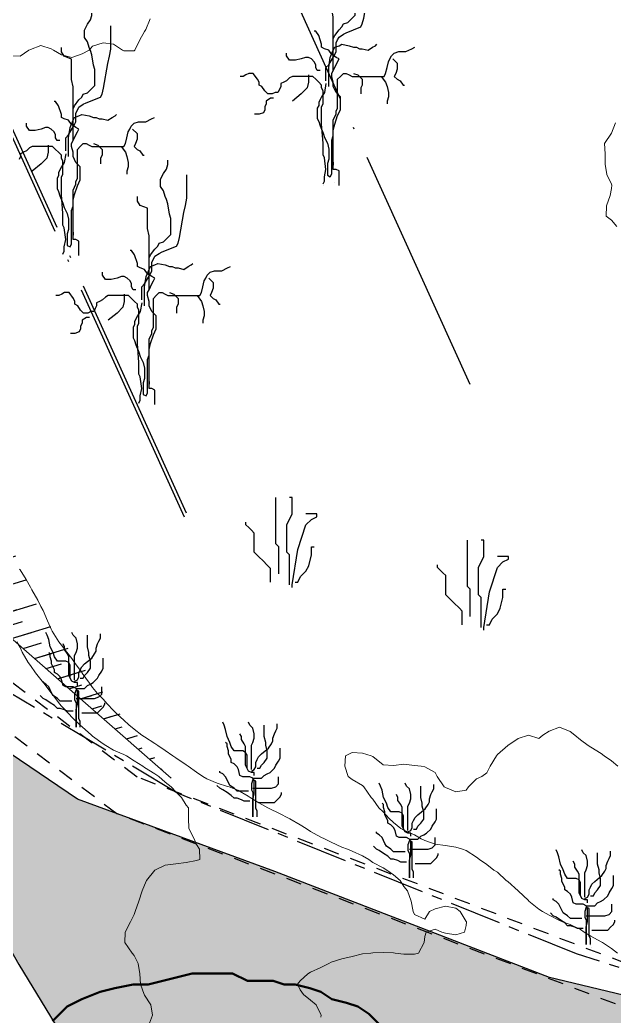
# Model space of a CAD drawing. Header units: centimetres. Extents: x 0 to 642158, y -847 to 649707.
# Drawn here: x 617071.75 to 617100.37, y 620797.71 to 620845.7 of the extents above; entities that cross this region are included whole.
import ezdxf

# ---------------------------------------------------------------- set-up
doc = ezdxf.new("R2010")
doc.units = ezdxf.units.CM
doc.header["$MEASUREMENT"] = 0
for name, pattern in [('ACAD_ISO04W100', [30, 24, -3, 0, -3]), ('CENTERX2', [4, 2.5, -0.5, 0.5, -0.5]), ('JIS_02_0.7', [1.35, 0.75, -0.6])]:
    doc.linetypes.add(name, pattern=pattern)
for name, color, linetype, lineweight in [('MEV_environnement_V', 7, 'Continuous', 20), ('MEV_layout inondation', 5, 'Continuous', 15), ('MEV_vegetal_V', 7, 'Continuous', 25), ('WAL_parcellaire agricole', 7, 'JIS_02_0.7', 25), ('WAL_topographie 0.5', 253, 'Continuous', 20)]:
    doc.layers.add(name, color=color, linetype=linetype, lineweight=lineweight)
doc.layers.add('MEV_schema paysager_Ha', color=7, linetype='Continuous', lineweight=25, transparency=0.13)
doc.layers.add('SPW_parcellaire cadastral', color=7, linetype='CENTERX2', lineweight=25, true_color=0xff0542)
picture_1 = doc.add_image_def('image2.png', size_in_pixel=(6614, 11023))

# ---------------------------------------------------------------- blocks, each defined once
blk = doc.blocks.new('legende vegetal')
at = {"linetype": 'ACAD_ISO04W100', "ltscale": 0.5}
for points in [[(617093.335, 620827.948), (617039.497, 620946.687)], [(617079.673, 620821.754), (617025.459, 620941.322)]]:
    blk.add_lwpolyline(points, dxfattribs=at)
for points in [[(617084.116, 620818.82), (617084.116, 620820.133), (617083.985, 620820.265), (617083.985, 620822.497)], [(617084.641, 620818.295), (617084.641, 620819.739), (617084.51, 620819.871), (617084.51, 620821.184), (617084.773, 620821.709), (617084.773, 620822.497), (617084.641, 620822.497)], [(617084.773, 620818.163), (617084.773, 620818.295), (617085.035, 620820.002), (617085.43, 620821.184), (617085.692, 620821.446), (617085.955, 620821.578), (617085.955, 620821.709), (617085.43, 620821.709)], [(617083.722, 620818.426), (617083.722, 620819.083), (617083.59, 620819.214), (617083.328, 620819.477), (617083.196, 620819.608), (617083.065, 620819.739), (617082.934, 620819.871), (617082.934, 620820.79), (617082.802, 620820.921), (617082.671, 620821.053), (617082.539, 620821.184), (617082.539, 620821.315)], [(617093.346, 620816.77), (617093.346, 620818.083), (617093.214, 620818.214), (617093.214, 620820.447)], [(617093.871, 620816.244), (617093.871, 620817.689), (617093.74, 620817.82), (617093.74, 620819.133), (617094.003, 620819.659), (617094.003, 620820.447), (617093.871, 620820.447)], [(617084.904, 620818.426), (617085.035, 620818.426), (617085.167, 620818.689), (617085.43, 620818.951), (617085.561, 620819.214), (617085.692, 620819.739), (617085.692, 620820.133), (617085.824, 620820.133)], [(617094.003, 620816.113), (617094.003, 620816.244), (617094.265, 620817.952), (617094.66, 620819.133), (617094.922, 620819.396), (617095.185, 620819.527), (617095.185, 620819.659), (617094.66, 620819.659)], [(617092.952, 620816.376), (617092.952, 620817.032), (617092.82, 620817.164), (617092.558, 620817.426), (617092.426, 620817.558), (617092.295, 620817.689), (617092.163, 620817.82), (617092.163, 620818.739), (617092.032, 620818.871), (617091.901, 620819.002), (617091.769, 620819.133), (617091.769, 620819.265)], [(617094.134, 620816.376), (617094.265, 620816.376), (617094.397, 620816.638), (617094.66, 620816.901), (617094.791, 620817.164), (617094.922, 620817.689), (617094.922, 620818.083), (617095.054, 620818.083)]]:
    blk.add_lwpolyline(points)
at = {"layer": 'MEV_vegetal_V'}
for points in [[(617086.743, 620843.073), (617086.743, 620844.615), (617086.813, 620844.755), (617087.023, 620845.035), (617087.164, 620845.175), (617087.234, 620845.316), (617087.444, 620845.385), (617087.795, 620845.736), (617087.795, 620846.507), (617087.724, 620846.717), (617087.654, 620847.207), (617087.584, 620847.417), (617087.514, 620847.558), (617087.444, 620847.838), (617087.304, 620848.048), (617087.304, 620848.398), (617087.444, 620848.679), (617087.584, 620848.889), (617087.654, 620849.099), (617087.654, 620849.309)], [(617086.393, 620842.583), (617086.393, 620843.213), (617086.533, 620843.354), (617086.813, 620843.844), (617086.883, 620843.984), (617086.883, 620844.405), (617086.953, 620844.545), (617087.023, 620844.685), (617087.234, 620844.825), (617087.374, 620844.895), (617088.075, 620845.175), (617088.145, 620845.316), (617088.215, 620845.596), (617088.425, 620846.787), (617088.495, 620847.137), (617088.566, 620847.487), (617088.566, 620848.609)], [(617086.743, 620844.615), (617086.743, 620845.666), (617086.673, 620846.016), (617086.673, 620846.997), (617086.322, 620847.137), (617086.182, 620847.347), (617086.182, 620847.558)], [(617074.206, 620839.694), (617074.206, 620841.235), (617074.276, 620841.376), (617074.486, 620841.656), (617074.626, 620841.796), (617074.697, 620841.936), (617074.907, 620842.006), (617075.258, 620842.356), (617075.258, 620843.127), (617075.187, 620843.337), (617075.117, 620843.828), (617075.047, 620844.038), (617074.977, 620844.178), (617074.907, 620844.458), (617074.767, 620844.669), (617074.767, 620845.019), (617074.907, 620845.299), (617075.047, 620845.509), (617075.117, 620845.72), (617075.117, 620845.93)], [(617073.856, 620839.203), (617073.856, 620839.834), (617073.996, 620839.974), (617074.276, 620840.465), (617074.346, 620840.605), (617074.346, 620841.025), (617074.416, 620841.165), (617074.486, 620841.305), (617074.697, 620841.446), (617074.837, 620841.516), (617075.538, 620841.796), (617075.608, 620841.936), (617075.678, 620842.216), (617075.888, 620843.408), (617075.958, 620843.758), (617076.028, 620844.108), (617076.028, 620845.229)], [(617086.393, 620842.443), (617086.322, 620842.022), (617086.182, 620841.812), (617086.112, 620841.672), (617086.042, 620841.532), (617086.042, 620841.392), (617085.972, 620841.252), (617085.972, 620840.761), (617086.042, 620840.621), (617086.112, 620840.411), (617086.253, 620840.06), (617086.322, 620839.85), (617086.463, 620839.57), (617086.533, 620839.29), (617086.533, 620838.799), (617086.463, 620838.589), (617086.463, 620838.029), (617086.603, 620837.958), (617086.673, 620838.099), (617086.673, 620839.71), (617086.743, 620839.92), (617086.743, 620840.201), (617086.813, 620840.481), (617086.953, 620840.901), (617087.094, 620841.182), (617087.094, 620841.812), (617086.883, 620842.022), (617086.743, 620842.303), (617086.743, 620842.513), (617086.673, 620842.793), (617086.673, 620842.933), (617086.743, 620843.073), (617086.883, 620843.354), (617086.953, 620843.494), (617087.023, 620843.634), (617086.883, 620843.704), (617086.673, 620843.844), (617086.533, 620844.054), (617086.322, 620844.124), (617086.182, 620844.194), (617086.182, 620844.335), (617086.042, 620844.755), (617085.902, 620844.965), (617085.832, 620844.965)], [(617074.206, 620841.235), (617074.206, 620842.286), (617074.136, 620842.637), (617074.136, 620843.618), (617073.785, 620843.758), (617073.645, 620843.968), (617073.645, 620844.178)], [(617086.112, 620843.073), (617085.972, 620843.073), (617085.902, 620843.213), (617085.902, 620843.354), (617085.832, 620843.494), (617085.692, 620843.634), (617085.552, 620843.704), (617085.411, 620843.704), (617085.201, 620843.634), (617084.921, 620843.564), (617084.64, 620843.564), (617084.5, 620843.774), (617084.5, 620843.914)], [(617086.533, 620842.303), (617086.533, 620843.213), (617086.603, 620843.704), (617086.743, 620844.054), (617086.813, 620844.194), (617087.023, 620844.264), (617087.164, 620844.335), (617087.514, 620844.264), (617087.724, 620844.194), (617087.865, 620844.194), (617088.005, 620844.124), (617088.145, 620844.124), (617088.425, 620844.054), (617088.636, 620844.194), (617088.776, 620844.264), (617088.846, 620844.335)], [(617087.023, 620837.538), (617087.023, 620838.239), (617086.883, 620838.309), (617086.743, 620838.309), (617086.743, 620838.659), (617086.743, 620838.519), (617086.743, 620840.691), (617086.883, 620840.971), (617086.883, 620841.111), (617086.953, 620841.252), (617086.953, 620842.653), (617087.094, 620842.793), (617087.234, 620842.933), (617087.374, 620842.933), (617087.514, 620842.863), (617087.654, 620842.793), (617089.196, 620842.793), (617089.267, 620842.933), (617089.336, 620843.213), (617089.407, 620843.494), (617089.477, 620843.634), (617089.547, 620843.774), (617089.687, 620843.914), (617089.897, 620843.984), (617090.248, 620843.984), (617090.528, 620844.124), (617090.668, 620844.194)], [(617089.617, 620843.634), (617089.827, 620843.424), (617089.827, 620843.143), (617089.757, 620842.933), (617089.687, 620842.793), (617089.827, 620842.653), (617089.967, 620842.583), (617090.108, 620842.373), (617090.178, 620842.373)], [(617086.253, 620837.608), (617086.322, 620837.748), (617086.322, 620837.958), (617086.393, 620838.309), (617086.322, 620838.869), (617086.253, 620839.01), (617086.253, 620839.57), (617086.182, 620840.481), (617086.182, 620841.322), (617086.253, 620841.462), (617086.253, 620842.092), (617086.182, 620842.233), (617086.182, 620842.373), (617086.042, 620842.513), (617085.902, 620842.653), (617085.762, 620842.793), (617084.781, 620842.793), (617084.64, 620842.723), (617084.5, 620842.583), (617084.36, 620842.513), (617084.22, 620842.443), (617084.22, 620842.303), (617084.15, 620842.163), (617084.08, 620842.022), (617083.94, 620842.022), (617083.799, 620841.952), (617083.589, 620841.952), (617083.449, 620842.092), (617083.308, 620842.303), (617083.168, 620842.373), (617083.168, 620842.513), (617083.098, 620842.653), (617082.888, 620842.933), (617082.678, 620842.933), (617082.538, 620842.863), (617082.397, 620842.793), (617082.257, 620842.793)], [(617085.552, 620842.863), (617085.552, 620842.513), (617085.481, 620842.233), (617085.201, 620841.952), (617084.781, 620841.602)], [(617087.724, 620842.933), (617087.935, 620842.863), (617088.145, 620842.653), (617088.145, 620842.373), (617088.075, 620842.233), (617088.075, 620841.952)], [(617088.355, 620842.793), (617089.056, 620842.793), (617089.267, 620842.513), (617089.336, 620842.303), (617089.407, 620842.022), (617089.407, 620841.812), (617089.336, 620841.602), (617089.336, 620841.462)], [(617073.856, 620839.063), (617073.785, 620838.643), (617073.645, 620838.433), (617073.575, 620838.293), (617073.505, 620838.152), (617073.505, 620838.012), (617073.435, 620837.872), (617073.435, 620837.382), (617073.505, 620837.242), (617073.575, 620837.031), (617073.715, 620836.681), (617073.785, 620836.471), (617073.926, 620836.191), (617073.996, 620835.91), (617073.996, 620835.42), (617073.926, 620835.21), (617073.926, 620834.649), (617074.066, 620834.579), (617074.136, 620834.719), (617074.136, 620836.331), (617074.206, 620836.541), (617074.206, 620836.821), (617074.276, 620837.102), (617074.416, 620837.522), (617074.557, 620837.802), (617074.557, 620838.433), (617074.346, 620838.643), (617074.206, 620838.923), (617074.206, 620839.133), (617074.136, 620839.414), (617074.136, 620839.554), (617074.206, 620839.694), (617074.346, 620839.974), (617074.416, 620840.114), (617074.486, 620840.255), (617074.346, 620840.324), (617074.136, 620840.465), (617073.996, 620840.675), (617073.785, 620840.745), (617073.645, 620840.815), (617073.645, 620840.955), (617073.505, 620841.376), (617073.365, 620841.586), (617073.295, 620841.586)], [(617083.869, 620841.742), (617083.729, 620841.742), (617083.519, 620841.602), (617083.519, 620841.462), (617083.449, 620841.322), (617083.449, 620841.182), (617083.379, 620841.041), (617083.168, 620840.971), (617082.958, 620840.971)], [(617073.996, 620838.923), (617073.996, 620839.834), (617074.066, 620840.324), (617074.206, 620840.675), (617074.276, 620840.815), (617074.486, 620840.885), (617074.626, 620840.955), (617074.977, 620840.885), (617075.187, 620840.815), (617075.327, 620840.815), (617075.468, 620840.745), (617075.608, 620840.745), (617075.888, 620840.675), (617076.099, 620840.815), (617076.239, 620840.885), (617076.309, 620840.955)], [(617074.486, 620834.159), (617074.486, 620834.859), (617074.346, 620834.929), (617074.206, 620834.929), (617074.206, 620835.28), (617074.206, 620835.14), (617074.206, 620837.312), (617074.346, 620837.592), (617074.346, 620837.732), (617074.416, 620837.872), (617074.416, 620839.274), (617074.557, 620839.414), (617074.697, 620839.554), (617074.837, 620839.554), (617074.977, 620839.484), (617075.117, 620839.414), (617076.659, 620839.414), (617076.729, 620839.554), (617076.799, 620839.834), (617076.87, 620840.114), (617076.94, 620840.255), (617077.01, 620840.395), (617077.15, 620840.535), (617077.36, 620840.605), (617077.711, 620840.605), (617077.991, 620840.745), (617078.131, 620840.815)], [(617073.575, 620839.694), (617073.435, 620839.694), (617073.365, 620839.834), (617073.365, 620839.974), (617073.295, 620840.114), (617073.155, 620840.255), (617073.014, 620840.324), (617072.874, 620840.324), (617072.664, 620840.255), (617072.384, 620840.184), (617072.103, 620840.184), (617071.963, 620840.395), (617071.963, 620840.535)], [(617077.08, 620840.255), (617077.29, 620840.044), (617077.29, 620839.764), (617077.22, 620839.554), (617077.15, 620839.414), (617077.29, 620839.274), (617077.43, 620839.203), (617077.571, 620838.993), (617077.64, 620838.993)], [(617073.715, 620834.229), (617073.785, 620834.369), (617073.785, 620834.579), (617073.856, 620834.929), (617073.785, 620835.49), (617073.715, 620835.63), (617073.715, 620836.191), (617073.645, 620837.102), (617073.645, 620837.942), (617073.715, 620838.082), (617073.715, 620838.713), (617073.645, 620838.853), (617073.645, 620838.993), (617073.505, 620839.133), (617073.365, 620839.274), (617073.225, 620839.414), (617072.244, 620839.414), (617072.103, 620839.344), (617071.963, 620839.203), (617071.823, 620839.133), (617071.683, 620839.063), (617071.683, 620838.923), (617071.613, 620838.783)], [(617073.014, 620839.484), (617073.014, 620839.133), (617072.944, 620838.853), (617072.664, 620838.573), (617072.244, 620838.223)], [(617075.187, 620839.554), (617075.398, 620839.484), (617075.608, 620839.274), (617075.608, 620838.993), (617075.538, 620838.853), (617075.538, 620838.573)], [(617075.818, 620839.414), (617076.519, 620839.414), (617076.729, 620839.133), (617076.799, 620838.923), (617076.87, 620838.643), (617076.87, 620838.433), (617076.799, 620838.223), (617076.799, 620838.082)], [(617077.869, 620832.512), (617077.869, 620834.054), (617077.939, 620834.194), (617078.149, 620834.474), (617078.289, 620834.614), (617078.359, 620834.755), (617078.57, 620834.825), (617078.92, 620835.175), (617078.92, 620835.946), (617078.85, 620836.156), (617078.78, 620836.646), (617078.71, 620836.857), (617078.64, 620836.997), (617078.57, 620837.277), (617078.429, 620837.487), (617078.429, 620837.837), (617078.57, 620838.118), (617078.71, 620838.328), (617078.78, 620838.538), (617078.78, 620838.748)], [(617077.518, 620832.022), (617077.518, 620832.653), (617077.658, 620832.793), (617077.939, 620833.283), (617078.009, 620833.423), (617078.009, 620833.844), (617078.079, 620833.984), (617078.149, 620834.124), (617078.359, 620834.264), (617078.499, 620834.334), (617079.2, 620834.614), (617079.271, 620834.755), (617079.341, 620835.035), (617079.551, 620836.226), (617079.621, 620836.576), (617079.691, 620836.927), (617079.691, 620838.048)], [(617086.813, 620837.678), (617086.813, 620837.678)], [(617086.253, 620837.538), (617086.253, 620837.538)], [(617077.869, 620834.054), (617077.869, 620835.105), (617077.799, 620835.455), (617077.799, 620836.436), (617077.448, 620836.576), (617077.308, 620836.786), (617077.308, 620836.997)], [(617077.518, 620831.882), (617077.448, 620831.462), (617077.308, 620831.251), (617077.238, 620831.111), (617077.168, 620830.971), (617077.168, 620830.831), (617077.098, 620830.691), (617077.098, 620830.2), (617077.168, 620830.06), (617077.238, 620829.85), (617077.378, 620829.5), (617077.448, 620829.289), (617077.588, 620829.009), (617077.658, 620828.729), (617077.658, 620828.238), (617077.588, 620828.028), (617077.588, 620827.468), (617077.728, 620827.398), (617077.799, 620827.538), (617077.799, 620829.149), (617077.869, 620829.359), (617077.869, 620829.64), (617077.939, 620829.92), (617078.079, 620830.34), (617078.219, 620830.621), (617078.219, 620831.251), (617078.009, 620831.462), (617077.869, 620831.742), (617077.869, 620831.952), (617077.799, 620832.232), (617077.799, 620832.372), (617077.869, 620832.512), (617078.009, 620832.793), (617078.079, 620832.933), (617078.149, 620833.073), (617078.009, 620833.143), (617077.799, 620833.283), (617077.658, 620833.493), (617077.448, 620833.563), (617077.308, 620833.633), (617077.308, 620833.774), (617077.168, 620834.194), (617077.027, 620834.404), (617076.958, 620834.404)], [(617077.238, 620832.512), (617077.098, 620832.512), (617077.027, 620832.653), (617077.027, 620832.793), (617076.958, 620832.933), (617076.817, 620833.073), (617076.677, 620833.143), (617076.537, 620833.143), (617076.327, 620833.073), (617076.046, 620833.003), (617075.766, 620833.003), (617075.626, 620833.213), (617075.626, 620833.353)], [(617077.658, 620831.742), (617077.658, 620832.653), (617077.728, 620833.143), (617077.869, 620833.493), (617077.939, 620833.633), (617078.149, 620833.704), (617078.289, 620833.774), (617078.64, 620833.704), (617078.85, 620833.633), (617078.99, 620833.633), (617079.13, 620833.563), (617079.271, 620833.563), (617079.551, 620833.493), (617079.761, 620833.633), (617079.901, 620833.704), (617079.972, 620833.774)], [(617078.149, 620826.977), (617078.149, 620827.678), (617078.009, 620827.748), (617077.869, 620827.748), (617077.869, 620828.098), (617077.869, 620827.958), (617077.869, 620830.13), (617078.009, 620830.41), (617078.009, 620830.551), (617078.079, 620830.691), (617078.079, 620832.092), (617078.219, 620832.232), (617078.359, 620832.372), (617078.499, 620832.372), (617078.64, 620832.302), (617078.78, 620832.232), (617080.322, 620832.232), (617080.392, 620832.372), (617080.462, 620832.653), (617080.532, 620832.933), (617080.602, 620833.073), (617080.672, 620833.213), (617080.813, 620833.353), (617081.023, 620833.423), (617081.373, 620833.423), (617081.654, 620833.563), (617081.794, 620833.633)], [(617080.742, 620833.073), (617080.953, 620832.863), (617080.953, 620832.583), (617080.883, 620832.372), (617080.813, 620832.232), (617080.953, 620832.092), (617081.093, 620832.022), (617081.233, 620831.812), (617081.303, 620831.812)], [(617077.378, 620827.047), (617077.448, 620827.187), (617077.448, 620827.398), (617077.518, 620827.748), (617077.448, 620828.309), (617077.378, 620828.449), (617077.378, 620829.009), (617077.308, 620829.92), (617077.308, 620830.761), (617077.378, 620830.901), (617077.378, 620831.532), (617077.308, 620831.672), (617077.308, 620831.812), (617077.168, 620831.952), (617077.027, 620832.092), (617076.887, 620832.232), (617075.906, 620832.232), (617075.766, 620832.162), (617075.626, 620832.022), (617075.486, 620831.952), (617075.345, 620831.882), (617075.345, 620831.742), (617075.275, 620831.602), (617075.205, 620831.462), (617075.065, 620831.462), (617074.925, 620831.391), (617074.715, 620831.391), (617074.574, 620831.532), (617074.434, 620831.742), (617074.294, 620831.812), (617074.294, 620831.952), (617074.224, 620832.092), (617074.014, 620832.372), (617073.803, 620832.372), (617073.663, 620832.302), (617073.523, 620832.232), (617073.383, 620832.232)], [(617076.677, 620832.302), (617076.677, 620831.952), (617076.607, 620831.672), (617076.327, 620831.391), (617075.906, 620831.041)], [(617078.85, 620832.372), (617079.06, 620832.302), (617079.271, 620832.092), (617079.271, 620831.812), (617079.2, 620831.672), (617079.2, 620831.391)], [(617079.481, 620832.232), (617080.182, 620832.232), (617080.392, 620831.952), (617080.462, 620831.742), (617080.532, 620831.462), (617080.532, 620831.251), (617080.462, 620831.041), (617080.462, 620830.901)], [(617074.995, 620831.181), (617074.855, 620831.181), (617074.644, 620831.041), (617074.644, 620830.901), (617074.574, 620830.761), (617074.574, 620830.621), (617074.504, 620830.48), (617074.294, 620830.41), (617074.084, 620830.41)], [(617074.073, 620813.791), (617074.073, 620814.413), (617074.004, 620814.551), (617073.866, 620814.62), (617073.451, 620814.62), (617073.313, 620814.827), (617073.244, 620815.034), (617073.106, 620815.311), (617073.037, 620815.656), (617072.968, 620815.863), (617072.898, 620816.001)], [(617074.281, 620813.722), (617074.281, 620814.896), (617074.35, 620815.034), (617074.419, 620815.242), (617074.419, 620815.449), (617074.35, 620815.725), (617074.212, 620815.863), (617074.142, 620816.001)], [(617074.281, 620813.653), (617074.419, 620813.722), (617074.488, 620813.86), (617074.488, 620814.067), (617074.557, 620814.205), (617074.626, 620814.344), (617074.765, 620814.482), (617075.11, 620814.758), (617075.248, 620814.965), (617075.317, 620815.103), (617075.317, 620815.242), (617075.387, 620815.449), (617075.455, 620815.587), (617075.525, 620815.725), (617075.525, 620815.932)], [(617074.557, 620813.791), (617074.695, 620813.791), (617074.765, 620813.929), (617074.903, 620814.067), (617075.041, 620814.274), (617075.041, 620814.62), (617074.972, 620814.896), (617074.972, 620815.034), (617074.903, 620815.311), (617074.903, 620815.863)], [(617074.419, 620813.445), (617074.419, 620813.584), (617074.281, 620813.584), (617074.142, 620813.653), (617074.004, 620813.929), (617074.004, 620814.827), (617073.935, 620814.965), (617073.797, 620815.172), (617073.797, 620815.311), (617073.728, 620815.449)], [(617074.557, 620811.442), (617074.557, 620811.718), (617074.488, 620811.856), (617074.488, 620813.169), (617074.35, 620813.238), (617074.281, 620813.031), (617074.281, 620812.754), (617074.35, 620812.616), (617074.35, 620811.442), (617074.35, 620812.271), (617074.419, 620812.547), (617074.419, 620813.169), (617074.35, 620813.307), (617074.212, 620813.376), (617073.866, 620813.376), (617073.728, 620813.445), (617073.659, 620813.722), (617073.59, 620813.86), (617073.451, 620813.998), (617073.313, 620814.067), (617073.313, 620814.205), (617073.175, 620814.482), (617073.175, 620814.62), (617073.106, 620814.827), (617073.106, 620814.965), (617073.037, 620815.034)], [(617074.35, 620813.307), (617074.765, 620813.307), (617074.903, 620813.445), (617075.041, 620813.515), (617075.179, 620813.584), (617075.387, 620813.791), (617075.455, 620813.929), (617075.594, 620814.136), (617075.663, 620814.274), (617075.663, 620814.758)], [(617074.142, 620812.685), (617073.59, 620812.685), (617073.451, 620812.824), (617073.244, 620812.962), (617073.175, 620813.1), (617073.037, 620813.376), (617072.898, 620813.515), (617072.76, 620813.584), (617072.76, 620813.653)], [(617074.35, 620812.824), (617075.248, 620812.824), (617075.455, 620812.893), (617075.594, 620813.031), (617075.594, 620813.376)], [(617074.212, 620812.202), (617073.935, 620812.202), (617073.797, 620812.271), (617073.59, 620812.34), (617073.451, 620812.34), (617073.313, 620812.478), (617073.106, 620812.616), (617072.898, 620812.754), (617072.76, 620812.824), (617072.622, 620812.962)], [(617074.626, 620812.133), (617075.387, 620812.133), (617075.525, 620812.271), (617075.663, 620812.409), (617075.732, 620812.547), (617075.732, 620812.616)], [(617082.593, 620809.463), (617082.593, 620810.085), (617082.524, 620810.223), (617082.386, 620810.292), (617081.971, 620810.292), (617081.833, 620810.499), (617081.764, 620810.706), (617081.626, 620810.983), (617081.557, 620811.328), (617081.488, 620811.535), (617081.418, 620811.673)], [(617082.8, 620809.394), (617082.8, 620810.568), (617082.87, 620810.706), (617082.939, 620810.913), (617082.939, 620811.121), (617082.87, 620811.397), (617082.732, 620811.535), (617082.662, 620811.673)], [(617082.8, 620809.325), (617082.939, 620809.394), (617083.008, 620809.532), (617083.008, 620809.739), (617083.077, 620809.877), (617083.146, 620810.015), (617083.284, 620810.154), (617083.63, 620810.43), (617083.768, 620810.637), (617083.837, 620810.775), (617083.837, 620810.913), (617083.906, 620811.121), (617083.975, 620811.259), (617084.044, 620811.397), (617084.044, 620811.604)], [(617083.077, 620809.463), (617083.215, 620809.463), (617083.284, 620809.601), (617083.422, 620809.739), (617083.561, 620809.946), (617083.561, 620810.292), (617083.492, 620810.568), (617083.492, 620810.706), (617083.422, 620810.983), (617083.422, 620811.535)], [(617082.939, 620809.117), (617082.939, 620809.256), (617082.8, 620809.256), (617082.662, 620809.325), (617082.524, 620809.601), (617082.524, 620810.499), (617082.455, 620810.637), (617082.317, 620810.844), (617082.317, 620810.983), (617082.248, 620811.121)], [(617083.077, 620807.114), (617083.077, 620807.39), (617083.008, 620807.528), (617083.008, 620808.841), (617082.87, 620808.91), (617082.8, 620808.703), (617082.8, 620808.426), (617082.87, 620808.288), (617082.87, 620807.114), (617082.87, 620807.943), (617082.939, 620808.219), (617082.939, 620808.841), (617082.87, 620808.979), (617082.732, 620809.048), (617082.386, 620809.048), (617082.248, 620809.117), (617082.179, 620809.394), (617082.11, 620809.532), (617081.971, 620809.67), (617081.833, 620809.739), (617081.833, 620809.877), (617081.695, 620810.154), (617081.695, 620810.292), (617081.626, 620810.499), (617081.626, 620810.637), (617081.557, 620810.706)], [(617082.87, 620808.979), (617083.284, 620808.979), (617083.422, 620809.117), (617083.561, 620809.186), (617083.699, 620809.256), (617083.906, 620809.463), (617083.975, 620809.601), (617084.114, 620809.808), (617084.183, 620809.946), (617084.183, 620810.43)], [(617082.662, 620808.357), (617082.11, 620808.357), (617081.971, 620808.495), (617081.764, 620808.634), (617081.695, 620808.772), (617081.557, 620809.048), (617081.418, 620809.186), (617081.28, 620809.256), (617081.28, 620809.325)], [(617082.87, 620808.495), (617083.768, 620808.495), (617083.975, 620808.565), (617084.114, 620808.703), (617084.114, 620809.048)], [(617082.732, 620807.874), (617082.455, 620807.874), (617082.317, 620807.943), (617082.11, 620808.012), (617081.971, 620808.012), (617081.833, 620808.15), (617081.626, 620808.288), (617081.418, 620808.426), (617081.28, 620808.495), (617081.142, 620808.634)], [(617090.135, 620806.531), (617090.135, 620807.153), (617090.066, 620807.291), (617089.928, 620807.36), (617089.513, 620807.36), (617089.375, 620807.567), (617089.306, 620807.774), (617089.167, 620808.051), (617089.099, 620808.396), (617089.029, 620808.603), (617088.96, 620808.741)], [(617090.342, 620806.462), (617090.342, 620807.636), (617090.411, 620807.774), (617090.481, 620807.981), (617090.481, 620808.189), (617090.411, 620808.465), (617090.273, 620808.603), (617090.204, 620808.741)], [(617090.342, 620806.393), (617090.481, 620806.462), (617090.55, 620806.6), (617090.55, 620806.807), (617090.619, 620806.945), (617090.688, 620807.083), (617090.826, 620807.222), (617091.172, 620807.498), (617091.31, 620807.705), (617091.379, 620807.843), (617091.379, 620807.981), (617091.448, 620808.189), (617091.517, 620808.327), (617091.586, 620808.465), (617091.586, 620808.672)], [(617090.619, 620806.531), (617090.757, 620806.531), (617090.826, 620806.669), (617090.964, 620806.807), (617091.103, 620807.014), (617091.103, 620807.36), (617091.033, 620807.636), (617091.033, 620807.774), (617090.964, 620808.051), (617090.964, 620808.603)], [(617083.146, 620807.805), (617083.906, 620807.805), (617084.044, 620807.943), (617084.183, 620808.081), (617084.252, 620808.219), (617084.252, 620808.288)], [(617090.481, 620806.185), (617090.481, 620806.324), (617090.342, 620806.324), (617090.204, 620806.393), (617090.066, 620806.669), (617090.066, 620807.567), (617089.997, 620807.705), (617089.859, 620807.912), (617089.859, 620808.051), (617089.789, 620808.189)], [(617090.619, 620804.182), (617090.619, 620804.458), (617090.55, 620804.596), (617090.55, 620805.909), (617090.411, 620805.978), (617090.342, 620805.771), (617090.342, 620805.494), (617090.411, 620805.356), (617090.411, 620804.182), (617090.411, 620805.011), (617090.481, 620805.287), (617090.481, 620805.909), (617090.411, 620806.047), (617090.273, 620806.116), (617089.928, 620806.116), (617089.789, 620806.185), (617089.721, 620806.462), (617089.651, 620806.6), (617089.513, 620806.738), (617089.375, 620806.807), (617089.375, 620806.945), (617089.237, 620807.222), (617089.237, 620807.36), (617089.167, 620807.567), (617089.167, 620807.705), (617089.099, 620807.774)], [(617090.411, 620806.047), (617090.826, 620806.047), (617090.964, 620806.185), (617091.103, 620806.254), (617091.241, 620806.324), (617091.448, 620806.531), (617091.517, 620806.669), (617091.655, 620806.876), (617091.725, 620807.014), (617091.725, 620807.498)], [(617090.204, 620805.425), (617089.651, 620805.425), (617089.513, 620805.563), (617089.306, 620805.702), (617089.237, 620805.84), (617089.099, 620806.116), (617088.96, 620806.254), (617088.822, 620806.324), (617088.822, 620806.393)], [(617090.411, 620805.563), (617091.31, 620805.563), (617091.517, 620805.632), (617091.655, 620805.771), (617091.655, 620806.116)], [(617090.273, 620804.942), (617089.997, 620804.942), (617089.859, 620805.011), (617089.651, 620805.08), (617089.513, 620805.08), (617089.375, 620805.218), (617089.167, 620805.356), (617088.96, 620805.494), (617088.822, 620805.563), (617088.684, 620805.702)], [(617098.655, 620803.32), (617098.655, 620803.941), (617098.586, 620804.08), (617098.448, 620804.149), (617098.033, 620804.149), (617097.895, 620804.356), (617097.826, 620804.563), (617097.687, 620804.839), (617097.619, 620805.185), (617097.549, 620805.392), (617097.48, 620805.53)], [(617098.862, 620803.251), (617098.862, 620804.425), (617098.931, 620804.563), (617099.001, 620804.77), (617099.001, 620804.978), (617098.931, 620805.254), (617098.793, 620805.392), (617098.724, 620805.53)], [(617090.688, 620804.873), (617091.448, 620804.873), (617091.586, 620805.011), (617091.725, 620805.149), (617091.794, 620805.287), (617091.794, 620805.356)], [(617098.862, 620803.182), (617099.001, 620803.251), (617099.07, 620803.389), (617099.07, 620803.596), (617099.139, 620803.734), (617099.208, 620803.872), (617099.346, 620804.011), (617099.692, 620804.287), (617099.83, 620804.494), (617099.899, 620804.632), (617099.899, 620804.77), (617099.968, 620804.978), (617100.037, 620805.116), (617100.106, 620805.254), (617100.106, 620805.461)], [(617099.139, 620803.32), (617099.277, 620803.32), (617099.346, 620803.458), (617099.484, 620803.596), (617099.623, 620803.803), (617099.623, 620804.149), (617099.553, 620804.425), (617099.553, 620804.563), (617099.484, 620804.839), (617099.484, 620805.392)], [(617099.139, 620800.971), (617099.139, 620801.247), (617099.07, 620801.385), (617099.07, 620802.698), (617098.931, 620802.767), (617098.862, 620802.56), (617098.862, 620802.283), (617098.931, 620802.145), (617098.931, 620800.971), (617098.931, 620801.8), (617099.001, 620802.076), (617099.001, 620802.698), (617098.931, 620802.836), (617098.793, 620802.905), (617098.448, 620802.905), (617098.309, 620802.974), (617098.241, 620803.251), (617098.171, 620803.389), (617098.033, 620803.527), (617097.895, 620803.596), (617097.895, 620803.734), (617097.757, 620804.011), (617097.757, 620804.149), (617097.687, 620804.356), (617097.687, 620804.494), (617097.619, 620804.563)], [(617099.001, 620802.974), (617099.001, 620803.112), (617098.862, 620803.112), (617098.724, 620803.182), (617098.586, 620803.458), (617098.586, 620804.356), (617098.517, 620804.494), (617098.379, 620804.701), (617098.379, 620804.839), (617098.309, 620804.978)], [(617098.931, 620802.836), (617099.346, 620802.836), (617099.484, 620802.974), (617099.623, 620803.043), (617099.761, 620803.112), (617099.968, 620803.32), (617100.037, 620803.458), (617100.175, 620803.665), (617100.245, 620803.803), (617100.245, 620804.287)], [(617098.724, 620802.214), (617098.171, 620802.214), (617098.033, 620802.352), (617097.826, 620802.491), (617097.757, 620802.629), (617097.619, 620802.905), (617097.48, 620803.043), (617097.342, 620803.112), (617097.342, 620803.182)], [(617098.931, 620802.352), (617099.83, 620802.352), (617100.037, 620802.421), (617100.175, 620802.56), (617100.175, 620802.905)], [(617098.793, 620801.731), (617098.517, 620801.731), (617098.379, 620801.8), (617098.171, 620801.869), (617098.033, 620801.869), (617097.895, 620802.007), (617097.687, 620802.145), (617097.48, 620802.283), (617097.342, 620802.352), (617097.204, 620802.491)], [(617099.208, 620801.662), (617099.968, 620801.662), (617100.106, 620801.8), (617100.245, 620801.938), (617100.314, 620802.076), (617100.314, 620802.145)], [(617099.139, 620800.902), (617099.139, 620800.902)], [(617099.208, 620800.833), (617099.208, 620800.833)]]:
    blk.add_lwpolyline(points, dxfattribs=at)

msp = doc.modelspace()

# ---------------------------------------------------------------- hatches: boundary and pattern name
at = {"layer": 'MEV_schema paysager_Ha', "transparency": 33554687}
h = msp.add_hatch(dxfattribs=at)
h.set_pattern_fill('AR-CONC', color=256, angle=180)
h.set_pattern_definition([(230, (-1675.227, 123.2765), (-7.172601826, 0.62752135), [0.75, -8.25]), (175, (-1675.227, 123.2765), (1.387513336, -7.52192134), [0.6, -6.6]), (280.4514445, (-1675.8244, 123.329), (-5.78508847, -6.89439991), [0.63740192, -7.01142112]), (226.1842, (-1675.227, 121.2765), (-10.67241331, 1.65519281), [1.125, -12.375]), (276.6356355, (-1676.116, 121.414), (-9.34661946, -9.74118601), [0.95610342, -10.5171376]), (171.184164, (-1675.227, 121.277), (-9.34661945, -9.741186), [0.9, -9.90000001]), (201, (-1676.227, 121.7765), (-5.96907052, 4.026188907), [0.75, -8.25]), (146, (-1676.227, 121.7765), (-2.43315332, -7.25150045), [0.6, -6.6]), (251.4514447, (-1676.724, 122.112), (-8.40222377, -3.22531153), [0.6374019, -7.01142112]), (217.5, (-1675.2267, 123.2765), (-0.121598553, -3.328938538), [0, -6.52, 0, -6.7, 0, -6.625]), (187.5, (-1675.2267, 123.2765), (-2.630695374, -3.944117119), [0, -3.82, 0, -6.37, 0, -2.525]), (147.5, (-1672.9967, 123.2765), (-5.338224362, 0.225548717), [0, -2.5, 0, -7.8, 0, -10.35]), (137.5, (-1671.9967, 123.2765), (-5.831861693, -1.001049823), [0, -3.25, 0, -5.18, 0, -7.35])])
edge = h.paths.add_edge_path()
edge.add_line((617121.976, 620796.785), (617116.058, 620796.437))
edge.add_line((617116.058, 620796.437), (617105.963, 620797.481))
edge.add_line((617105.963, 620797.481), (617097.26, 620799.569))
edge.add_line((617097.26, 620799.569), (617084.032, 620804.675))
edge.add_line((617084.032, 620804.675), (617074.517, 620808.156))
edge.add_line((617074.517, 620808.156), (617071.268, 620810.361))
edge.add_line((617071.268, 620810.361), (617068.035, 620815.249))
edge.add_line((617068.035, 620815.249), (617064.74, 620822.031))
edge.add_line((617064.74, 620822.031), (617058.58, 620835.061))
edge.add_line((617058.58, 620835.061), (617054.406, 620845.682))
edge.add_line((617054.406, 620845.682), (617050.113, 620855.788))
edge.add_line((617050.113, 620855.788), (617045.999, 620866.351))
edge.add_line((617045.999, 620866.351), (617039.9, 620880.234))
edge.add_line((617039.9, 620880.234), (617033.652, 620896.308))
edge.add_line((617033.652, 620896.308), (617025.229, 620915.529))
edge.add_line((617025.229, 620915.529), (617016.633, 620934.812))
edge.add_line((617016.633, 620934.812), (617010.519, 620947.98))
edge.add_line((617010.519, 620947.98), (617007.218, 620955.828))
edge.add_line((617007.218, 620955.828), (617006.52, 620959.235))
edge.add_line((617006.52, 620959.235), (617008.724, 620965.501))
edge.add_line((617008.724, 620965.501), (617011.045, 620971.651))
edge.add_line((617011.045, 620971.651), (617007.564, 620972.231))
edge.add_line((617007.564, 620972.231), (617005.823, 620968.054))
edge.add_line((617005.823, 620968.054), (617003.516, 620963.511))
edge.add_arc((617021.194, 620957.62), 18.633, 161.5689, 193.1272)
edge.add_line((617003.047, 620953.388), (617005.585, 620947.723))
edge.add_line((617005.585, 620947.723), (617013.167, 620930.996))
edge.add_line((617013.167, 620930.996), (617022.942, 620907.238))
edge.add_line((617022.942, 620907.238), (617027.498, 620897.228))
edge.add_line((617027.498, 620897.228), (617030.865, 620889.78))
edge.add_line((617030.865, 620889.78), (617036.107, 620876.701))
edge.add_line((617036.107, 620876.701), (617043.655, 620861.585))
edge.add_line((617043.655, 620861.585), (617046.557, 620854.81))
edge.add_line((617046.557, 620854.81), (617048.998, 620848.669))
edge.add_line((617048.998, 620848.669), (617052.461, 620839.281))
edge.add_line((617052.461, 620839.281), (617057.299, 620827.332))
edge.add_line((617057.299, 620827.332), (617062.853, 620815.779))
edge.add_line((617062.853, 620815.779), (617071.7, 620800.2))
edge.add_line((617071.7, 620800.2), (617077.519, 620790.622))
edge.add_line((617077.519, 620790.622), (617081.641, 620781.651))
edge.add_line((617081.641, 620781.651), (617084.066, 620779.105))
edge.add_line((617084.066, 620779.105), (617105.15, 620789.126))
edge.add_line((617105.15, 620789.126), (617121.976, 620796.785))
h = msp.add_hatch(dxfattribs=at)
h.set_pattern_fill('ANSI31', color=60, scale=10, angle=332)
h.paths.add_polyline_path([(617079.036, 620809.181), (617071.156, 620816.071), (617009.868, 620960.185), (617013.042, 620971.083), (617015.397, 620970.512), (617012.97, 620960.322), (617040.078, 620892.824), (617072.754, 620817.087)])
h = msp.add_hatch(dxfattribs=at)
h.set_pattern_fill('ANSI31', color=60, scale=5, angle=332)
h.paths.add_polyline_path([(617079.036, 620809.181), (617071.156, 620816.071), (617009.868, 620960.185), (617013.042, 620971.083), (617014.219, 620970.798), (617011.392, 620960.274), (617039.322, 620892.546), (617071.921, 620816.588)])

# ---------------------------------------------------------------- linework, layer by layer
for points in [[(617005.585, 620947.723), (617013.167, 620930.996), (617022.942, 620907.238), (617027.498, 620897.228), (617030.865, 620889.78), (617036.107, 620876.701), (617043.655, 620861.585), (617046.557, 620854.81), (617048.998, 620848.669), (617052.461, 620839.281), (617057.299, 620827.332), (617062.853, 620815.779), (617071.7, 620800.2), (617077.519, 620790.622)], [(617105.963, 620797.481), (617097.26, 620799.569), (617084.032, 620804.675), (617074.517, 620808.156), (617071.268, 620810.361), (617068.035, 620815.249), (617064.74, 620822.031), (617058.58, 620835.061), (617054.406, 620845.682), (617050.113, 620855.788), (617045.999, 620866.351), (617039.9, 620880.234), (617033.652, 620896.308), (617025.229, 620915.529), (617016.633, 620934.812), (617010.519, 620947.98)]]:
    msp.add_lwpolyline(points)
at = {"linetype": 'ACAD_ISO04W100', "ltscale": 0.5}
msp.add_lwpolyline([(617079.673, 620821.754), (617028.05, 620935.608)], dxfattribs=at)
at = {"layer": 'MEV_environnement_V', "color": 60}
msp.add_lwpolyline([(617079.036, 620809.181), (617071.156, 620816.071), (617009.868, 620960.185), (617013.042, 620971.083)], dxfattribs=at)
at = {"layer": 'MEV_layout inondation', "lineweight": 50}
msp.add_lwpolyline([(617073.311, 620797.467), (617074.02, 620798.175), (617074.729, 620798.53), (617075.614, 620798.884), (617076.324, 620799.061), (617077.209, 620799.238), (617077.918, 620799.238), (617079.336, 620799.592), (617080.045, 620799.77), (617081.994, 620799.77), (617082.703, 620799.415), (617083.943, 620799.415), (617084.475, 620799.238), (617085.007, 620799.238), (617085.716, 620799.061), (617086.247, 620798.884), (617086.779, 620798.53), (617087.488, 620798.352), (617088.019, 620798.175), (617088.551, 620797.821), (617089.082, 620797.289)], dxfattribs=at)
at = {"layer": 'SPW_parcellaire cadastral'}
msp.add_lwpolyline([(617124.414, 621030.91), (617148.7, 620886.869), (617168.493, 620832.454), (617169.763, 620828.485), (617173.506, 620823.158), (617131.961, 620802.38), (617113.978, 620842.319), (617107.661, 620842.802), (617106.31, 620808.157), (617107.294, 620797.931), (617098.564, 620800.704), (617079.313, 620808.469), (617069.931, 620814.081), (617052.805, 620853.718), (617029.961, 620908.942), (617024.266, 620921.301), (617009.212, 620953.702)], dxfattribs=at)
at = {"layer": 'WAL_parcellaire agricole'}
msp.add_lwpolyline([(617131.717, 620999.87), (617162.591, 620858.273), (617164.631, 620844.768), (617163.959, 620829.156), (617160.31, 620820.717), (617128.951, 620806.192), (617113.205, 620840.655), (617109.747, 620840.015), (617109.267, 620794.93), (617076.409, 620807.461), (617068.245, 620813.628), (617006.973, 620958.817), (617020.76, 620999.151), (617043.515, 621008.447), (617081.419, 621020.186), (617093.459, 621018.754), (617099.071, 621006.412), (617111.114, 620858.846), (617111.64, 620859.146), (617107.637, 620997.97)], close=True, dxfattribs=at)
msp.add_lwpolyline([(617130.135, 620997.739), (617160.623, 620857.911), (617162.625, 620844.661), (617161.977, 620829.611), (617158.777, 620822.211), (617129.935, 620808.852), (617114.375, 620842.905), (617107.765, 620841.682), (617107.298, 620797.822), (617077.387, 620809.229), (617069.879, 620814.9), (617009.113, 620958.892), (617022.358, 620997.643), (617044.19, 621006.562), (617081.605, 621018.15), (617092.105, 621016.901), (617097.106, 621005.902), (617109.274, 620856.805), (617111.574, 620856.805), (617113.674, 620858.005), (617109.691, 620996.126), (617130.135, 620997.739)], dxfattribs=at)
at = {"layer": 'WAL_topographie 0.5'}
for points in [[(617078.025, 620845.75), (617077.809, 620845.25), (617077.75, 620845.139), (617077.516, 620844.75), (617077.283, 620844.25), (617077.25, 620844.217), (617076.75, 620844.219), (617076.694, 620844.25), (617076.25, 620844.536), (617075.75, 620844.607), (617075.25, 620844.438), (617075.083, 620844.25), (617074.75, 620844.074), (617074.25, 620843.889), (617073.75, 620844.021), (617073.357, 620844.25), (617073.25, 620844.304), (617072.75, 620844.477), (617072.25, 620844.283), (617072.178, 620844.25), (617071.75, 620843.95), (617071.25, 620843.969)], [(617100.438, 620840.75), (617100.25, 620840.25), (617100.25, 620840.25), (617099.917, 620839.75), (617099.946, 620839.25), (617099.95, 620838.75), (617100.023, 620838.25), (617100.25, 620837.796), (617100.269, 620837.75), (617100.25, 620837.583), (617100.191, 620837.25), (617100.012, 620836.75), (617100, 620836.25), (617100.25, 620836.05), (617100.5, 620835.75)], [(617071.727, 620819.25), (617071.75, 620819.212), (617072.044, 620818.75), (617072.25, 620818.368), (617072.32, 620818.25), (617072.604, 620817.75), (617072.75, 620817.439), (617072.858, 620817.25), (617073.077, 620816.75), (617073.25, 620816.357), (617073.304, 620816.25), (617073.619, 620815.75), (617073.75, 620815.574), (617074.011, 620815.25), (617074.25, 620814.936), (617074.376, 620814.75), (617074.739, 620814.25), (617074.75, 620814.236), (617075.105, 620813.75), (617075.25, 620813.549), (617075.487, 620813.25), (617075.75, 620812.973), (617075.951, 620812.75), (617076.25, 620812.429), (617076.424, 620812.25), (617076.75, 620811.968), (617076.993, 620811.75), (617077.25, 620811.542), (617077.62, 620811.25), (617077.75, 620811.165), (617078.25, 620810.844), (617078.384, 620810.75), (617078.75, 620810.512), (617079.112, 620810.25), (617079.25, 620810.159), (617079.75, 620809.82), (617079.845, 620809.75), (617080.25, 620809.466), (617080.553, 620809.25), (617080.75, 620809.135), (617081.25, 620808.926), (617081.75, 620808.779), (617081.824, 620808.75), (617082.25, 620808.589), (617082.75, 620808.307), (617082.838, 620808.25), (617083.25, 620807.992), (617083.692, 620807.75), (617083.75, 620807.719), (617084.25, 620807.48), (617084.686, 620807.25), (617084.75, 620807.217), (617085.25, 620806.931), (617085.538, 620806.75), (617085.75, 620806.602), (617086.25, 620806.334), (617086.422, 620806.25), (617086.75, 620806.084), (617087.25, 620805.849), (617087.522, 620805.75), (617087.75, 620805.663), (617088.25, 620805.432), (617088.55, 620805.25), (617088.75, 620805.109), (617089.25, 620804.852), (617089.431, 620804.75), (617089.75, 620804.513), (617090.062, 620804.25), (617090.25, 620803.949), (617090.417, 620803.75), (617090.597, 620803.25), (617090.695, 620802.75), (617090.75, 620802.607), (617091.25, 620802.387), (617091.472, 620802.75), (617091.75, 620802.883), (617092.25, 620803.005), (617092.75, 620802.907), (617092.957, 620802.75), (617093.25, 620802.266), (617093.262, 620802.25), (617093.25, 620802.083), (617093.159, 620801.75), (617092.75, 620801.621), (617092.25, 620801.701), (617092.068, 620801.75), (617091.75, 620801.896), (617091.313, 620801.75), (617091.25, 620801.55), (617091.218, 620801.25), (617090.944, 620800.75), (617090.75, 620800.692), (617090.25, 620800.701), (617089.821, 620800.75), (617089.75, 620800.766), (617089.25, 620800.77), (617088.75, 620800.762), (617088.65, 620800.75), (617088.25, 620800.705), (617087.75, 620800.583), (617087.25, 620800.476), (617086.75, 620800.31), (617086.633, 620800.25), (617086.25, 620800.052), (617085.75, 620799.821), (617085.618, 620799.75), (617085.25, 620799.414), (617085.128, 620799.25), (617085.25, 620798.979), (617085.404, 620798.75), (617085.75, 620798.473), (617086.019, 620798.25), (617086.25, 620797.787), (617086.266, 620797.75), (617086.25, 620797.659)], [(617071.597, 620815.75), (617071.75, 620815.468), (617071.862, 620815.25), (617072.144, 620814.75), (617072.25, 620814.602), (617072.493, 620814.25), (617072.75, 620813.927), (617072.893, 620813.75), (617073.25, 620813.292), (617073.285, 620813.25), (617073.659, 620812.75), (617073.75, 620812.646), (617074.114, 620812.25), (617074.25, 620812.111), (617074.636, 620811.75), (617074.75, 620811.643), (617075.19, 620811.25), (617075.25, 620811.2), (617075.75, 620810.836), (617075.883, 620810.75), (617076.25, 620810.531), (617076.75, 620810.31), (617076.875, 620810.25), (617077.25, 620810.013), (617077.676, 620809.75), (617077.75, 620809.693), (617078.25, 620809.375), (617078.433, 620809.25), (617078.75, 620808.984), (617079.033, 620808.75), (617079.25, 620808.51), (617079.539, 620808.25), (617079.75, 620807.875), (617079.866, 620807.75), (617079.872, 620807.25), (617079.884, 620806.75), (617080.138, 620806.25), (617080.25, 620805.975), (617080.4, 620805.75), (617080.417, 620805.25), (617080.25, 620805.206), (617079.75, 620805.107), (617079.25, 620805.051), (617078.75, 620804.985), (617078.25, 620804.75), (617078.25, 620804.75), (617077.848, 620804.25), (617077.75, 620804.013), (617077.636, 620803.75), (617077.469, 620803.25), (617077.295, 620802.75), (617077.25, 620802.613), (617077.068, 620802.25), (617076.818, 620801.75), (617076.806, 620801.25), (617077.153, 620800.75), (617077.25, 620800.635), (617077.439, 620800.25), (617077.516, 620799.75), (617077.563, 620799.25), (617077.732, 620798.75), (617077.75, 620798.723), (617078.052, 620798.25), (617078.129, 620797.75), (617077.934, 620797.25)], [(617100.555, 620809.75), (617100.25, 620810.012), (617099.893, 620810.25), (617099.75, 620810.355), (617099.25, 620810.667), (617099.132, 620810.75), (617098.75, 620811.021), (617098.488, 620811.25), (617098.25, 620811.423), (617097.75, 620811.629), (617097.25, 620811.432), (617096.942, 620811.25), (617096.75, 620811.083), (617096.25, 620811.25), (617095.75, 620811.083), (617095.25, 620810.75), (617095.25, 620810.75), (617094.75, 620810.321), (617094.714, 620810.25), (617094.397, 620809.75), (617094.25, 620809.438), (617094, 620809.25), (617093.75, 620809.143), (617093.357, 620808.75), (617093.25, 620808.6), (617092.75, 620808.519), (617092.25, 620808.719), (617092.191, 620808.75), (617091.854, 620809.25), (617091.75, 620809.45), (617091.25, 620809.725), (617091.083, 620809.75), (617090.75, 620809.783), (617090.25, 620809.856), (617089.75, 620809.783), (617089.25, 620809.818), (617088.75, 620810.217), (617088.667, 620810.25), (617088.25, 620810.375), (617087.75, 620810.406), (617087.437, 620810.25), (617087.397, 620809.75), (617087.568, 620809.25), (617087.75, 620809.102), (617088.25, 620808.822), (617088.313, 620808.75), (617088.677, 620808.25), (617088.75, 620808.156), (617089.046, 620807.75), (617089.25, 620807.559), (617089.519, 620807.25), (617089.75, 620807.031), (617090.098, 620806.75), (617090.25, 620806.671), (617090.75, 620806.452), (617091.079, 620806.25), (617091.25, 620806.166), (617091.75, 620805.996), (617092.25, 620805.926), (617092.75, 620805.854), (617093.062, 620805.75), (617093.25, 620805.682), (617093.75, 620805.371), (617093.896, 620805.25), (617094.25, 620805.014), (617094.578, 620804.75), (617094.75, 620804.639), (617095.177, 620804.25), (617095.25, 620804.2), (617095.75, 620803.75), (617095.75, 620803.75), (617096.25, 620803.277), (617096.272, 620803.25), (617096.75, 620802.869), (617096.919, 620802.75), (617097.25, 620802.58), (617097.75, 620802.313), (617097.896, 620802.25), (617098.25, 620802.132), (617098.75, 620801.885), (617098.926, 620801.75), (617099.25, 620801.564), (617099.75, 620801.287), (617099.811, 620801.25), (617100.25, 620800.966), (617100.532, 620800.75)]]:
    msp.add_lwpolyline(points, dxfattribs=at)

# ---------------------------------------------------------------- block references
at = {"layer": 'MEV_vegetal_V'}
msp.add_blockref('legende vegetal', (0.098, 0.193), dxfattribs=at)

# ---------------------------------------------------------------- pictures from other files: only their frames are drawn
image = msp.add_image(picture_1, insert=(616830.845, 620745.783), size_in_units=(429.466, 715.756), dxfattribs=dict(brightness=75))
image.dxf.flags = 7

doc.saveas('drawing.dxf')
